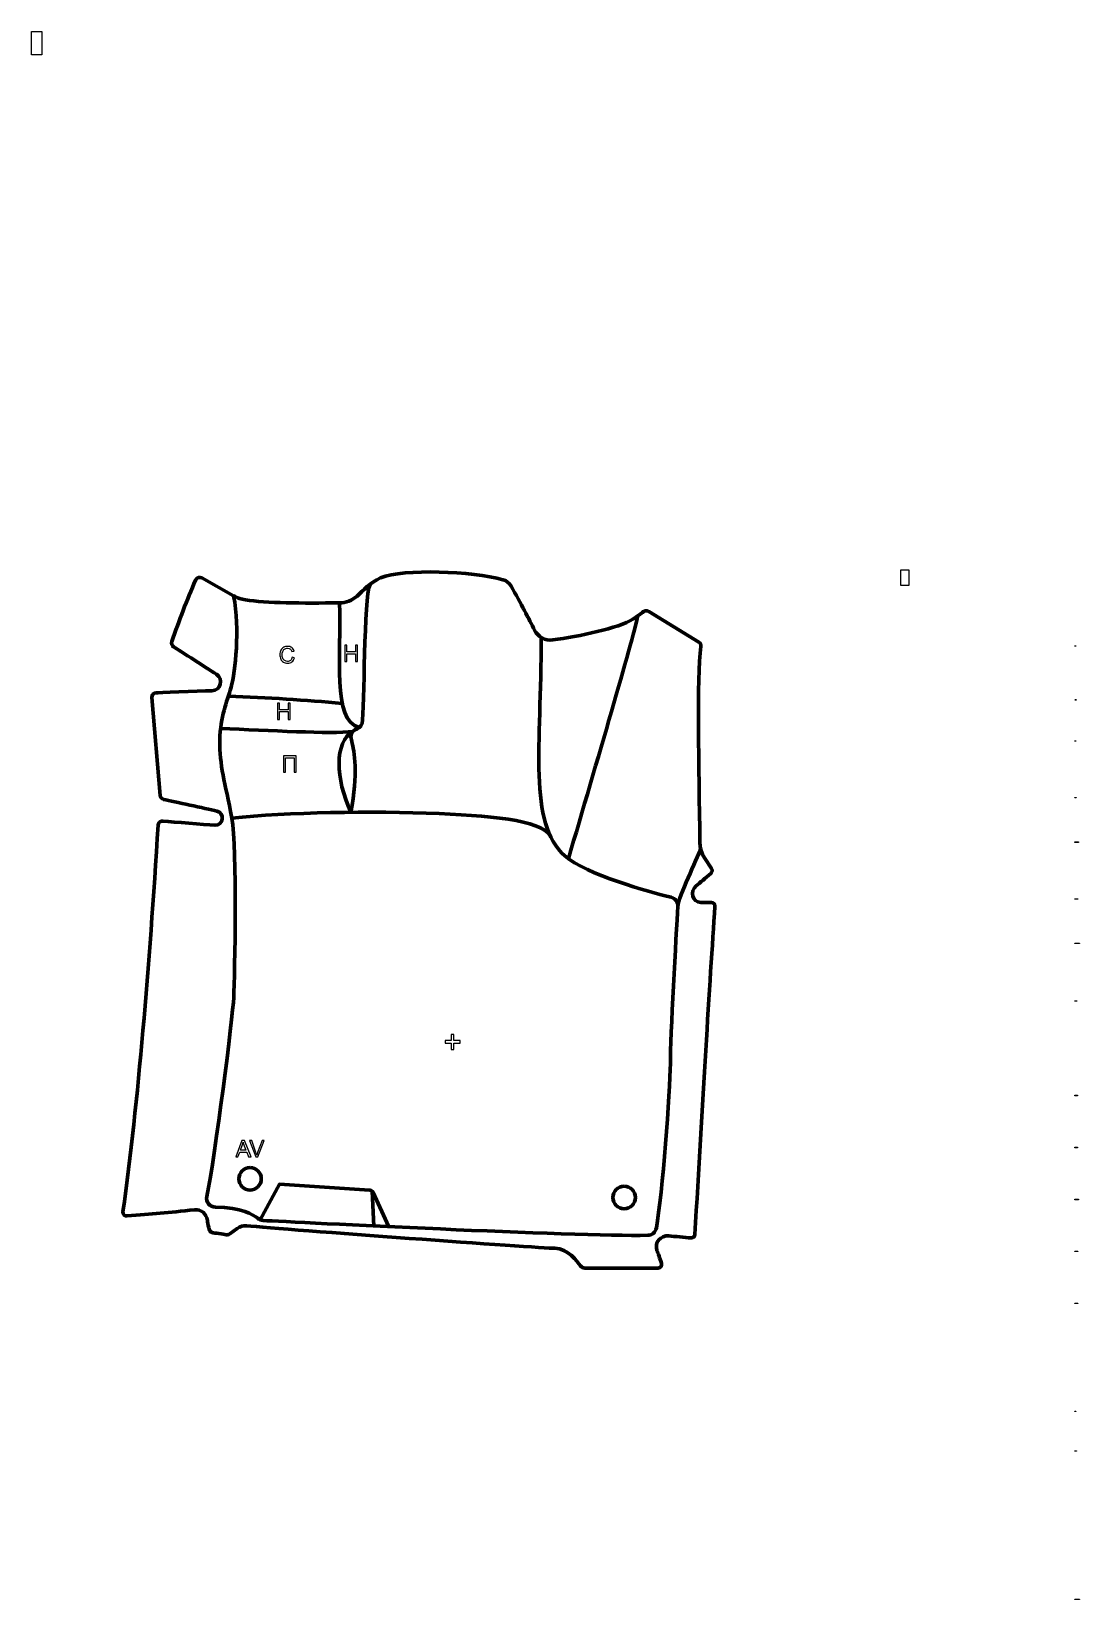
# Model space of a CAD drawing. Header units: millimetres. Extents: x -790 to 377, y -99 to 1646.
import ezdxf

# ---------------------------------------------------------------- set-up
doc = ezdxf.new("R2010")
doc.units = ezdxf.units.MM
doc.header["$MEASUREMENT"] = 0
doc.header["$XCLIPFRAME"] = 0
doc.layers.add('layer 1', color=7, linetype='Continuous', plot=False)
doc.layers.add('layer 2', color=7, linetype='Continuous')
doc.layers.add('layer 3', color=7, linetype='Continuous')
picture_1 = doc.add_image_def('image1.png', size_in_pixel=(61091, 135758))
picture_2 = doc.add_image_def('image2.png', size_in_pixel=(45983, 89630))
picture_3 = doc.add_image_def('image3.png', size_in_pixel=(16160, 2324))
picture_4 = doc.add_image_def('image4.png', size_in_pixel=(15853, 2324))
picture_5 = doc.add_image_def('image5.png', size_in_pixel=(21947, 2324))
picture_6 = doc.add_image_def('image6.png', size_in_pixel=(16400, 2354))
picture_7 = doc.add_image_def('image7.png', size_in_pixel=(16659, 2354))
picture_8 = doc.add_image_def('image8.png', size_in_pixel=(11915, 1719))
picture_9 = doc.add_image_def('image9.png', size_in_pixel=(27768, 2395))
picture_10 = doc.add_image_def('image10.png', size_in_pixel=(16157, 1851))
picture_11 = doc.add_image_def('image11.png', size_in_pixel=(21444, 2382))
picture_12 = doc.add_image_def('image12.png', size_in_pixel=(7948, 1879))
picture_13 = doc.add_image_def('image13.png', size_in_pixel=(5230, 2367))
picture_14 = doc.add_image_def('image14.png', size_in_pixel=(9087, 1374))
picture_15 = doc.add_image_def('image15.png', size_in_pixel=(6372, 1851))
picture_16 = doc.add_image_def('image16.png', size_in_pixel=(5551, 1374))
picture_17 = doc.add_image_def('image17.png', size_in_pixel=(10464, 1889))
picture_18 = doc.add_image_def('image18.png', size_in_pixel=(26991, 2311))

msp = doc.modelspace()

# ---------------------------------------------------------------- linework, layer by layer
at = {"layer": 'layer 1', "color": 142}
for points, knots in [([(-499.5, 949.7), (-499.5, 949.7), (-497.1, 949.1), (-497.1, 949.1), (-497.6, 947.1), (-498.5, 945.6), (-499.8, 944.5), (-501.1, 943.5), (-502.7, 943), (-504.6, 943), (-506.6, 943), (-508.2, 943.4), (-509.4, 944.2), (-510.6, 945), (-511.6, 946.1), (-512.2, 947.6), (-512.9, 949.2), (-513.2, 950.8), (-513.2, 952.5), (-513.2, 954.4), (-512.8, 956.1), (-512.1, 957.5), (-511.4, 958.9), (-510.3, 959.9), (-509, 960.7), (-507.7, 961.4), (-506.2, 961.8), (-504.6, 961.8), (-502.8, 961.8), (-501.3, 961.3), (-500, 960.4), (-498.8, 959.5), (-497.9, 958.2), (-497.4, 956.5), (-497.4, 956.5), (-499.8, 955.9), (-499.8, 955.9), (-500.2, 957.2), (-500.8, 958.2), (-501.6, 958.8), (-502.4, 959.4), (-503.4, 959.7), (-504.6, 959.7), (-506, 959.7), (-507.2, 959.4), (-508.1, 958.7), (-509.1, 958), (-509.7, 957.1), (-510.1, 956), (-510.5, 954.9), (-510.7, 953.7), (-510.7, 952.5), (-510.7, 951), (-510.5, 949.6), (-510, 948.5), (-509.6, 947.3), (-508.9, 946.5), (-507.9, 945.9), (-507, 945.3), (-505.9, 945), (-504.8, 945), (-503.5, 945), (-502.4, 945.4), (-501.4, 946.2), (-500.5, 947), (-499.9, 948.1), (-499.5, 949.7)], [0, 0, 0, 0, 0.045455, 0.045455, 0.045455, 0.090909, 0.090909, 0.090909, 0.136364, 0.136364, 0.136364, 0.181818, 0.181818, 0.181818, 0.227273, 0.227273, 0.227273, 0.272727, 0.272727, 0.272727, 0.318182, 0.318182, 0.318182, 0.363636, 0.363636, 0.363636, 0.409091, 0.409091, 0.409091, 0.454545, 0.454545, 0.454545, 0.5, 0.5, 0.5, 0.545455, 0.545455, 0.545455, 0.590909, 0.590909, 0.590909, 0.636364, 0.636364, 0.636364, 0.681818, 0.681818, 0.681818, 0.727273, 0.727273, 0.727273, 0.772727, 0.772727, 0.772727, 0.818182, 0.818182, 0.818182, 0.863636, 0.863636, 0.863636, 0.909091, 0.909091, 0.909091, 0.954545, 0.954545, 0.954545, 1, 1, 1, 1]), ([(-441, 944.8), (-441, 944.8), (-441, 963), (-441, 963), (-441, 963), (-438.6, 963), (-438.6, 963), (-438.6, 963), (-438.6, 955.5), (-438.6, 955.5), (-438.6, 955.5), (-429.2, 955.5), (-429.2, 955.5), (-429.2, 955.5), (-429.2, 963), (-429.2, 963), (-429.2, 963), (-426.8, 963), (-426.8, 963), (-426.8, 963), (-426.8, 944.8), (-426.8, 944.8), (-426.8, 944.8), (-429.2, 944.8), (-429.2, 944.8), (-429.2, 944.8), (-429.2, 953.4), (-429.2, 953.4), (-429.2, 953.4), (-438.6, 953.4), (-438.6, 953.4), (-438.6, 953.4), (-438.6, 944.8), (-438.6, 944.8), (-438.6, 944.8), (-441, 944.8), (-441, 944.8)], [0, 0, 0, 0, 0.083333, 0.083333, 0.083333, 0.166667, 0.166667, 0.166667, 0.25, 0.25, 0.25, 0.333333, 0.333333, 0.333333, 0.416667, 0.416667, 0.416667, 0.5, 0.5, 0.5, 0.583333, 0.583333, 0.583333, 0.666667, 0.666667, 0.666667, 0.75, 0.75, 0.75, 0.833333, 0.833333, 0.833333, 0.916667, 0.916667, 0.916667, 1, 1, 1, 1]), ([(-516, 880.5), (-516, 880.5), (-516, 898.7), (-516, 898.7), (-516, 898.7), (-513.6, 898.7), (-513.6, 898.7), (-513.6, 898.7), (-513.6, 891.2), (-513.6, 891.2), (-513.6, 891.2), (-504.2, 891.2), (-504.2, 891.2), (-504.2, 891.2), (-504.2, 898.7), (-504.2, 898.7), (-504.2, 898.7), (-501.8, 898.7), (-501.8, 898.7), (-501.8, 898.7), (-501.8, 880.5), (-501.8, 880.5), (-501.8, 880.5), (-504.2, 880.5), (-504.2, 880.5), (-504.2, 880.5), (-504.2, 889.1), (-504.2, 889.1), (-504.2, 889.1), (-513.6, 889.1), (-513.6, 889.1), (-513.6, 889.1), (-513.6, 880.5), (-513.6, 880.5), (-513.6, 880.5), (-516, 880.5), (-516, 880.5)], [0, 0, 0, 0, 0.083333, 0.083333, 0.083333, 0.166667, 0.166667, 0.166667, 0.25, 0.25, 0.25, 0.333333, 0.333333, 0.333333, 0.416667, 0.416667, 0.416667, 0.5, 0.5, 0.5, 0.583333, 0.583333, 0.583333, 0.666667, 0.666667, 0.666667, 0.75, 0.75, 0.75, 0.833333, 0.833333, 0.833333, 0.916667, 0.916667, 0.916667, 1, 1, 1, 1]), ([(-509.4, 840), (-509.4, 840), (-495.1, 840), (-495.1, 840), (-495.1, 840), (-495.1, 821.8), (-495.1, 821.8), (-495.1, 821.8), (-497.5, 821.8), (-497.5, 821.8), (-497.5, 821.8), (-497.5, 837.8), (-497.5, 837.8), (-497.5, 837.8), (-507, 837.8), (-507, 837.8), (-507, 837.8), (-507, 821.8), (-507, 821.8), (-507, 821.8), (-509.4, 821.8), (-509.4, 821.8), (-509.4, 821.8), (-509.4, 840), (-509.4, 840)], [0, 0, 0, 0, 0.125, 0.125, 0.125, 0.25, 0.25, 0.25, 0.375, 0.375, 0.375, 0.5, 0.5, 0.5, 0.625, 0.625, 0.625, 0.75, 0.75, 0.75, 0.875, 0.875, 0.875, 1, 1, 1, 1])]:
    msp.add_open_spline(points, degree=3, knots=knots, dxfattribs=at)
at = {"layer": 'layer 2', "color": 242, "lineweight": 200}
for centre in [(-546.5, 369.1), (-130, 348.3)]:
    msp.add_ellipse(centre, major_axis=(0, 12.5), ratio=1, dxfattribs=at)
at = {"layer": 'layer 2', "color": 12, "lineweight": 200}
msp.add_open_spline([(-592.5, 314.9), (-593.3, 318.2), (-593.6, 320.9), (-593.9, 322.8), (-595.2, 330.6), (-601, 335.3), (-608.1, 334.6), (-638.2, 331.4), (-655.4, 329.7), (-683.6, 327.7), (-686.2, 327.5), (-688.2, 329.7), (-687.9, 332.2), (-670.8, 456), (-658.7, 603.9), (-648.8, 762.6), (-648.7, 765.4), (-646.2, 767.5), (-643.4, 767.3), (-630.6, 766.2), (-598.6, 763.5), (-585.7, 762.8), (-576.1, 762.2), (-574, 776.2), (-583.4, 778.4), (-596.7, 781.6), (-630.9, 788.9), (-642.5, 791.3), (-644.6, 791.8), (-646.3, 793.6), (-646.4, 795.8), (-646.4, 795.8), (-655.8, 904.7), (-655.8, 904.7), (-656.1, 907.6), (-653.8, 910.1), (-650.9, 910.1), (-650.9, 910.1), (-604.5, 911.9), (-589, 912.3), (-579.1, 912.6), (-575.5, 925.4), (-583.9, 930.7), (-595.8, 938.3), (-631.5, 961.3), (-631.5, 961.3), (-633.5, 962.6), (-634.3, 965), (-633.6, 967.2), (-625.5, 990.4), (-616.7, 1013.3), (-607.1, 1035.6), (-605.9, 1038.3), (-602.6, 1039.4), (-600.1, 1037.9), (-600.1, 1037.9), (-564.7, 1018.1), (-564.7, 1018.1), (-560.6, 1015.8), (-556.2, 1014.3), (-551.5, 1013.5), (-528.8, 1009.9), (-488.1, 1009.7), (-447, 1010.2), (-439.7, 1010.2), (-432.7, 1013), (-427.3, 1017.7), (-420.4, 1023.9), (-412.6, 1033), (-401.2, 1037.9), (-375.4, 1048.8), (-298.9, 1045.3), (-264.9, 1036), (-261.1, 1034.9), (-257.9, 1032.4), (-255.9, 1028.9), (-245.1, 1009.8), (-235.7, 991.7), (-229.8, 979.9), (-226, 972.3), (-217.8, 967.9), (-209.4, 969), (-180.5, 972.8), (-136.2, 982.1), (-120.2, 992.1), (-116, 994.7), (-111.2, 998.2), (-108.4, 1000.5), (-106.7, 1001.7), (-104.5, 1001.8), (-102.7, 1000.7), (-102.7, 1000.7), (-47, 966.5), (-47, 966.5), (-45.4, 965.5), (-44.5, 963.6), (-44.7, 961.7), (-49, 924.7), (-47, 830.3), (-45.6, 742.5), (-45.5, 736.8), (-43.8, 731.3), (-40.7, 726.5), (-40.7, 726.5), (-32.7, 714.4), (-32.7, 714.4), (-31.5, 712.6), (-32.1, 710.4), (-33.7, 709), (-39.1, 704.1), (-45.6, 698.8), (-49.7, 695.2), (-57.3, 688.7), (-54.6, 676.9), (-44.6, 676.8), (-41.3, 676.8), (-37.6, 676.6), (-32.8, 676.6), (-30.5, 676.5), (-28.7, 674.6), (-28.9, 672.3), (-34.9, 588.4), (-42.8, 450.6), (-51.3, 307), (-51.4, 304.6), (-53.6, 303), (-55.9, 303.3), (-62.2, 303.9), (-74, 304.9), (-80.3, 305.5), (-89.6, 306.5), (-96.5, 298.2), (-93.5, 289.4), (-92.1, 285.6), (-90.4, 281), (-88.5, 275.3), (-87.6, 272.5), (-89.3, 269.7), (-92.2, 269.7), (-92.2, 269.7), (-173.8, 269.7), (-173.8, 269.7), (-175.7, 269.7), (-177.5, 270.6), (-178.6, 272.1), (-182.4, 277.4), (-192.4, 291.4), (-207.2, 291.7), (-225.6, 292), (-506.7, 312.6), (-550.2, 316.8), (-554, 317.2), (-557.7, 316.2), (-560.7, 313.9), (-560.7, 313.9), (-568.8, 307.8), (-568.8, 307.8), (-569.9, 307), (-571.3, 306.7), (-572.6, 306.8), (-572.6, 306.8), (-583.5, 308.4), (-587.5, 309), (-591.3, 309.7), (-591.9, 312.2), (-592.5, 314.9)], degree=3, knots=[0, 0, 0, 0, 0.018182, 0.018182, 0.018182, 0.036364, 0.036364, 0.036364, 0.054545, 0.054545, 0.054545, 0.072727, 0.072727, 0.072727, 0.090909, 0.090909, 0.090909, 0.109091, 0.109091, 0.109091, 0.127273, 0.127273, 0.127273, 0.145455, 0.145455, 0.145455, 0.163636, 0.163636, 0.163636, 0.181818, 0.181818, 0.181818, 0.2, 0.2, 0.2, 0.218182, 0.218182, 0.218182, 0.236364, 0.236364, 0.236364, 0.254545, 0.254545, 0.254545, 0.272727, 0.272727, 0.272727, 0.290909, 0.290909, 0.290909, 0.309091, 0.309091, 0.309091, 0.327273, 0.327273, 0.327273, 0.345455, 0.345455, 0.345455, 0.363636, 0.363636, 0.363636, 0.381818, 0.381818, 0.381818, 0.4, 0.4, 0.4, 0.418182, 0.418182, 0.418182, 0.436364, 0.436364, 0.436364, 0.454545, 0.454545, 0.454545, 0.472727, 0.472727, 0.472727, 0.490909, 0.490909, 0.490909, 0.509091, 0.509091, 0.509091, 0.527273, 0.527273, 0.527273, 0.545455, 0.545455, 0.545455, 0.563636, 0.563636, 0.563636, 0.581818, 0.581818, 0.581818, 0.6, 0.6, 0.6, 0.618182, 0.618182, 0.618182, 0.636364, 0.636364, 0.636364, 0.654545, 0.654545, 0.654545, 0.672727, 0.672727, 0.672727, 0.690909, 0.690909, 0.690909, 0.709091, 0.709091, 0.709091, 0.727273, 0.727273, 0.727273, 0.745455, 0.745455, 0.745455, 0.763636, 0.763636, 0.763636, 0.781818, 0.781818, 0.781818, 0.8, 0.8, 0.8, 0.818182, 0.818182, 0.818182, 0.836364, 0.836364, 0.836364, 0.854545, 0.854545, 0.854545, 0.872727, 0.872727, 0.872727, 0.890909, 0.890909, 0.890909, 0.909091, 0.909091, 0.909091, 0.927273, 0.927273, 0.927273, 0.945455, 0.945455, 0.945455, 0.963636, 0.963636, 0.963636, 0.981818, 0.981818, 0.981818, 1, 1, 1, 1], dxfattribs=at)
at = {"layer": 'layer 3', "color": 142, "lineweight": 200}
for points, knots in [([(-434.1, 777.1), (-426, 819.9), (-430.3, 845.5), (-433.2, 855.7), (-437.9, 872.3), (-423.5, 867.2), (-421.8, 875.9), (-418.8, 891.7), (-420.2, 1016.3), (-412.8, 1030.8)], [0, 0, 0, 0, 0.333333, 0.333333, 0.333333, 0.666667, 0.666667, 0.666667, 1, 1, 1, 1]), ([(-222.4, 971.8), (-222.2, 849.4), (-237.4, 765.5), (-196, 728.5), (-172.4, 707.5), (-101.7, 688.5), (-77.7, 682.5), (-73.1, 681.3), (-69.9, 677), (-70.2, 672.3), (-72.1, 640.4), (-78.6, 526.4), (-78.6, 497.4), (-78.6, 466.5), (-87.6, 350.9), (-94.2, 314.4), (-95, 309.7), (-99.1, 306.3), (-103.8, 306.2), (-185.7, 304.8), (-494.4, 320.8), (-531.9, 322.7), (-534.1, 322.8), (-536.2, 323.7), (-537.9, 325.1), (-542.7, 329.2), (-556.1, 337.4), (-584.9, 337.6), (-591.2, 337.6), (-595.8, 343.4), (-594.6, 349.5), (-585.1, 395.4), (-565.7, 549.2), (-564.6, 570.9), (-563.4, 595.8), (-560.8, 737.4), (-566.8, 770.6), (-574.2, 810.9), (-580.7, 829.3), (-580.1, 857.1), (-579.5, 885), (-572.4, 898.6), (-567.6, 916.4), (-562.8, 934.2), (-557.7, 980), (-564.7, 1018.1)], [0, 0, 0, 0, 0.066667, 0.066667, 0.066667, 0.133333, 0.133333, 0.133333, 0.2, 0.2, 0.2, 0.266667, 0.266667, 0.266667, 0.333333, 0.333333, 0.333333, 0.4, 0.4, 0.4, 0.466667, 0.466667, 0.466667, 0.533333, 0.533333, 0.533333, 0.6, 0.6, 0.6, 0.666667, 0.666667, 0.666667, 0.733333, 0.733333, 0.733333, 0.8, 0.8, 0.8, 0.866667, 0.866667, 0.866667, 0.933333, 0.933333, 0.933333, 1, 1, 1, 1]), ([(-566.8, 770.6), (-505.3, 777), (-411.8, 778.7), (-335.9, 775.6), (-269.2, 772.8), (-216.2, 766.9), (-210.7, 747.7)], [0, 0, 0, 0, 0.5, 0.5, 0.5, 1, 1, 1, 1]), ([(-392.3, 316.4), (-392.3, 316.4), (-409.4, 353.7), (-409.4, 353.7), (-410.2, 355.4), (-411.8, 356.5), (-413.6, 356.6), (-413.6, 356.6), (-513.8, 363), (-513.8, 363), (-513.8, 363), (-535.1, 323.4), (-535.1, 323.4)], [0, 0, 0, 0, 0.25, 0.25, 0.25, 0.5, 0.5, 0.5, 0.75, 0.75, 0.75, 1, 1, 1, 1])]:
    msp.add_open_spline(points, degree=3, knots=knots, dxfattribs=at)
for points in [[(-447, 1010.2), (-444.1, 951.8), (-456.1, 879.2), (-424.9, 871.5)], [(-114.9, 995.7), (-120.8, 966.9), (-161.4, 830.6), (-192.1, 725.1)], [(-570.6, 906.2), (-527, 904.8), (-484.8, 902.1), (-443.9, 898.1)], [(-579.3, 870.3), (-525.9, 868.3), (-456.7, 864), (-432, 867.1)], [(-432, 867.1), (-452.5, 855.5), (-451.8, 814.3), (-434.1, 777.1)], [(-44.9, 736.5), (-49.1, 724), (-69.5, 684.1), (-70.2, 672.3)], [(-410.6, 355.3), (-410.6, 355.3), (-408.6, 316.4), (-408.6, 316.4)]]:
    msp.add_open_spline(points, degree=3, dxfattribs=at)
at = {"layer": 'layer 3', "color": 142}
for points, knots in [([(-322.5, 513.1), (-322.5, 513.1), (-322.5, 520), (-322.5, 520), (-322.5, 520), (-329.4, 520), (-329.4, 520), (-329.4, 520), (-329.4, 522.9), (-329.4, 522.9), (-329.4, 522.9), (-322.5, 522.9), (-322.5, 522.9), (-322.5, 522.9), (-322.5, 529.8), (-322.5, 529.8), (-322.5, 529.8), (-319.6, 529.8), (-319.6, 529.8), (-319.6, 529.8), (-319.6, 522.9), (-319.6, 522.9), (-319.6, 522.9), (-312.7, 522.9), (-312.7, 522.9), (-312.7, 522.9), (-312.7, 520), (-312.7, 520), (-312.7, 520), (-319.6, 520), (-319.6, 520), (-319.6, 520), (-319.6, 513.1), (-319.6, 513.1), (-319.6, 513.1), (-322.5, 513.1), (-322.5, 513.1)], [0, 0, 0, 0, 0.083333, 0.083333, 0.083333, 0.166667, 0.166667, 0.166667, 0.25, 0.25, 0.25, 0.333333, 0.333333, 0.333333, 0.416667, 0.416667, 0.416667, 0.5, 0.5, 0.5, 0.583333, 0.583333, 0.583333, 0.666667, 0.666667, 0.666667, 0.75, 0.75, 0.75, 0.833333, 0.833333, 0.833333, 0.916667, 0.916667, 0.916667, 1, 1, 1, 1]), ([(-562.4, 393.4), (-562.4, 393.4), (-555.5, 411.6), (-555.5, 411.6), (-555.5, 411.6), (-552.8, 411.6), (-552.8, 411.6), (-552.8, 411.6), (-545.4, 393.4), (-545.4, 393.4), (-545.4, 393.4), (-548.1, 393.4), (-548.1, 393.4), (-548.1, 393.4), (-550.2, 398.9), (-550.2, 398.9), (-550.2, 398.9), (-557.9, 398.9), (-557.9, 398.9), (-557.9, 398.9), (-559.9, 393.4), (-559.9, 393.4), (-559.9, 393.4), (-562.4, 393.4), (-562.4, 393.4)], [0, 0, 0, 0, 0.125, 0.125, 0.125, 0.25, 0.25, 0.25, 0.375, 0.375, 0.375, 0.5, 0.5, 0.5, 0.625, 0.625, 0.625, 0.75, 0.75, 0.75, 0.875, 0.875, 0.875, 1, 1, 1, 1]), ([(-557.2, 400.9), (-557.2, 400.9), (-551, 400.9), (-551, 400.9), (-551, 400.9), (-552.9, 405.9), (-552.9, 405.9), (-553.5, 407.5), (-553.9, 408.7), (-554.2, 409.7), (-554.4, 408.5), (-554.8, 407.4), (-555.2, 406.2), (-555.2, 406.2), (-557.2, 400.9), (-557.2, 400.9)], [0, 0, 0, 0, 0.2, 0.2, 0.2, 0.4, 0.4, 0.4, 0.6, 0.6, 0.6, 0.8, 0.8, 0.8, 1, 1, 1, 1]), ([(-540.2, 393.4), (-540.2, 393.4), (-547.2, 411.6), (-547.2, 411.6), (-547.2, 411.6), (-544.6, 411.6), (-544.6, 411.6), (-544.6, 411.6), (-539.9, 398.4), (-539.9, 398.4), (-539.5, 397.3), (-539.2, 396.3), (-538.9, 395.4), (-538.7, 396.4), (-538.3, 397.4), (-538, 398.4), (-538, 398.4), (-533.1, 411.6), (-533.1, 411.6), (-533.1, 411.6), (-530.6, 411.6), (-530.6, 411.6), (-530.6, 411.6), (-537.7, 393.4), (-537.7, 393.4), (-537.7, 393.4), (-540.2, 393.4), (-540.2, 393.4)], [0, 0, 0, 0, 0.111111, 0.111111, 0.111111, 0.222222, 0.222222, 0.222222, 0.333333, 0.333333, 0.333333, 0.444444, 0.444444, 0.444444, 0.555556, 0.555556, 0.555556, 0.666667, 0.666667, 0.666667, 0.777778, 0.777778, 0.777778, 0.888889, 0.888889, 0.888889, 1, 1, 1, 1])]:
    msp.add_open_spline(points, degree=3, knots=knots, dxfattribs=at)

# ---------------------------------------------------------------- pictures from other files: only their frames are drawn
at = {"layer": 'layer 1'}
image = msp.add_image(picture_1, insert=(-779.1, -242.5), size_in_units=(848.5, 1885.5), dxfattribs=at)
image.set_boundary_path([(-779, -243), (70, 1643)])
image = msp.add_image(picture_2, insert=(175.6, -200.9), size_in_units=(638.7, 1244.9), dxfattribs=at)
image.set_boundary_path([(176, -201), (814, 1044)])
image = msp.add_image(picture_15, insert=(366.6, 949.8), size_in_units=(88.5, 25.7), dxfattribs=at)
image.set_boundary_path([(367, 950), (455, 976)])
image = msp.add_image(picture_14, insert=(366.6, 895.8), size_in_units=(126.2, 19.1), dxfattribs=at)
image.set_boundary_path([(367, 896), (493, 915)])
image = msp.add_image(picture_13, insert=(366.5, 835.3), size_in_units=(72.6, 32.9), dxfattribs=at)
image.set_boundary_path([(367, 835), (439, 868)])
image = msp.add_image(picture_12, insert=(366.6, 778.3), size_in_units=(110.4, 26.1), dxfattribs=at)
image.set_boundary_path([(367, 778), (477, 804)])
image = msp.add_image(picture_11, insert=(366.6, 721), size_in_units=(297.8, 33.1), dxfattribs=at)
image.set_boundary_path([(367, 721), (664, 754)])
image = msp.add_image(picture_10, insert=(366.6, 664.3), size_in_units=(224.4, 25.7), dxfattribs=at)
image.set_boundary_path([(367, 664), (591, 690)])
image = msp.add_image(picture_9, insert=(366.5, 606.7), size_in_units=(385.7, 33.3), dxfattribs=at)
image.set_boundary_path([(367, 607), (752, 640)])
image = msp.add_image(picture_8, insert=(366.6, 551), size_in_units=(165.5, 23.9), dxfattribs=at)
image.set_boundary_path([(367, 551), (532, 575)])
image = msp.add_image(picture_3, insert=(366.6, 435.8), size_in_units=(224.4, 32.3), dxfattribs=at)
image.set_boundary_path([(367, 436), (591, 468)])
image = msp.add_image(picture_4, insert=(366.6, 377.1), size_in_units=(220.2, 32.3), dxfattribs=at)
image.set_boundary_path([(367, 377), (587, 410)])
image = msp.add_image(picture_5, insert=(366.6, 318.4), size_in_units=(304.8, 32.3), dxfattribs=at)
image.set_boundary_path([(367, 318), (671, 350)])
image = msp.add_image(picture_6, insert=(366.6, 259.5), size_in_units=(227.8, 32.7), dxfattribs=at)
image.set_boundary_path([(367, 260), (594, 292)])
image = msp.add_image(picture_7, insert=(366.6, 200.8), size_in_units=(231.4, 32.7), dxfattribs=at)
image.set_boundary_path([(367, 201), (598, 234)])
image = msp.add_image(picture_16, insert=(366.5, 92.6), size_in_units=(77.1, 19.1), dxfattribs=at)
image.set_boundary_path([(367, 93), (444, 112)])
image = msp.add_image(picture_17, insert=(366.5, 40.7), size_in_units=(145.3, 26.2), dxfattribs=at)
image.set_boundary_path([(367, 41), (512, 67)])
image = msp.add_image(picture_18, insert=(366.7, -132.9), size_in_units=(374.9, 32.1), dxfattribs=at)
image.set_boundary_path([(367, -133), (742, -101)])

doc.saveas('drawing.dxf')
